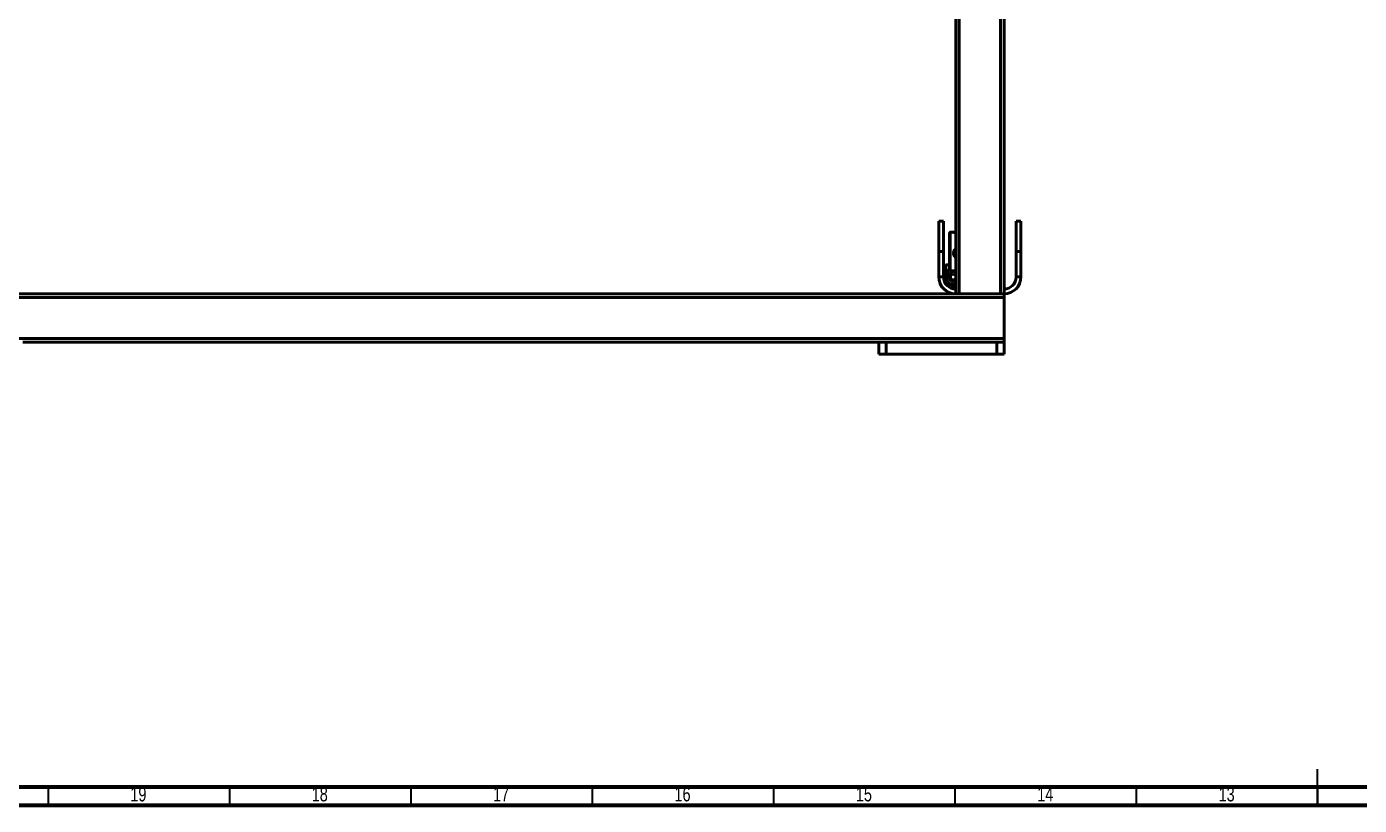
# Model space of a CAD drawing. Header units: millimetres. Extents: x -1615 to 4166, y 5 to 3174.
# Drawn here: x 243.6 to 611, y 1560.1 to 1774.9 of the extents above; entities that cross this region are included whole.
import ezdxf

# ---------------------------------------------------------------- set-up
doc = ezdxf.new("R2010")
doc.units = ezdxf.units.MM
doc.header["$LTSCALE"] = 0.25
doc.layers.get('0').update_dxf_attribs({"lineweight": 50})
doc.layers.add('Net dam', color=7, linetype='Continuous', lineweight=50)
doc.styles.add('SLDTEXTSTYLE1', font='TXT', dxfattribs={"width": 0.75})

msp = doc.modelspace()

# ---------------------------------------------------------------- linework, layer by layer
at = {"color": 7, "linetype": 'Continuous', "lineweight": 35}
for p, q in [((599.501, 1560.13), (599.501, 1570.132)), ((249.501, 1565.131), (249.501, 1560.131)), ((299.501, 1565.131), (299.501, 1560.131)), ((349.501, 1565.131), (349.501, 1560.131)), ((399.501, 1565.131), (399.501, 1560.131)), ((449.501, 1565.131), (449.501, 1560.131)), ((499.501, 1565.131), (499.501, 1560.131)), ((549.501, 1565.131), (549.501, 1560.131)), ((599.501, 1565.131), (599.501, 1560.131))]:
    msp.add_line(p, q, dxfattribs=at)
at = {"color": 7, "linetype": 'Continuous', "lineweight": 70}
for p, q in [((1179.001, 1565.131), (20.001, 1565.131)), ((1184.001, 1560.131), (15.001, 1560.131))]:
    msp.add_line(p, q, dxfattribs=at)
at = {"layer": 'Net dam'}
for p, q in [((499.725, 1945.901), (499.725, 1701.234)), ((500.725, 1945.901), (500.725, 1701.234)), ((512.058, 1945.901), (512.058, 1701.234)), ((513.058, 1916.901), (513.058, 1701.234)), ((496.391, 1721.285), (495.058, 1721.285)), ((495.058, 1712.951), (495.058, 1721.285)), ((496.391, 1712.951), (496.391, 1721.285)), ((517.725, 1721.285), (516.391, 1721.285)), ((516.391, 1712.951), (516.391, 1721.285)), ((517.725, 1712.951), (517.725, 1721.285)), ((498.225, 1718.285), (498.058, 1718.118)), ((498.058, 1718.118), (498.058, 1707.785)), ((499.222, 1718.285), (498.225, 1718.285)), ((498.225, 1718.285), (498.225, 1707.618)), ((499.552, 1718.287), (499.493, 1718.26)), ((499.539, 1718.285), (499.498, 1718.262)), ((495.058, 1712.951), (496.391, 1712.951)), ((495.058, 1705.901), (495.058, 1712.951)), ((496.391, 1705.901), (496.391, 1712.951)), ((499.535, 1712.139), (499.685, 1711.895)), ((517.725, 1712.951), (516.391, 1712.951)), ((516.391, 1712.951), (516.391, 1705.901)), ((517.725, 1712.951), (517.725, 1705.901)), ((496.991, 1709.234), (496.725, 1708.968)), ((496.725, 1704.448), (496.725, 1708.968)), ((496.991, 1709.234), (496.991, 1706.984)), ((498.058, 1709.234), (496.991, 1709.234)), ((499.685, 1711.895), (499.725, 1711.836)), ((495.058, 1705.901), (496.391, 1705.901)), ((496.991, 1704.818), (496.991, 1703.993)), ((497.798, 1706.629), (499.058, 1707.356)), ((497.798, 1705.174), (497.798, 1706.629)), ((499.058, 1704.446), (497.798, 1705.174)), ((498.058, 1707.785), (498.225, 1707.618)), ((498.225, 1707.618), (499.725, 1707.618)), ((499.058, 1706.756), (498.318, 1706.328)), ((498.318, 1706.328), (498.318, 1705.474)), ((498.318, 1705.474), (499.058, 1705.047)), ((499.058, 1707.356), (499.725, 1706.971)), ((499.725, 1706.371), (499.058, 1706.756)), ((499.058, 1705.047), (499.725, 1705.432)), ((499.725, 1704.831), (499.058, 1704.446)), ((517.725, 1705.901), (516.391, 1705.901)), ((499.725, 1701.234), (222.391, 1701.234)), ((498.418, 1702.835), (498.904, 1702.835)), ((498.904, 1702.835), (498.904, 1703.573)), ((498.904, 1702.835), (499.014, 1702.645)), ((499.058, 1702.635), (499.058, 1703.568)), ((499.058, 1701.282), (499.058, 1701.234)), ((499.093, 1702.628), (499.212, 1702.835)), ((499.212, 1702.835), (499.212, 1703.573)), ((499.212, 1702.835), (499.725, 1702.835)), ((500.725, 1701.234), (499.725, 1701.234)), ((503.858, 1701.234), (500.725, 1701.234)), ((503.991, 1701.234), (503.858, 1701.234)), ((504.125, 1701.234), (503.991, 1701.234)), ((504.191, 1701.234), (504.125, 1701.234)), ((504.325, 1701.234), (504.191, 1701.234)), ((508.458, 1701.234), (504.325, 1701.234)), ((508.591, 1701.234), (508.458, 1701.234)), ((508.658, 1701.234), (508.591, 1701.234)), ((508.791, 1701.234), (508.658, 1701.234)), ((508.925, 1701.234), (508.791, 1701.234)), ((512.058, 1701.234), (508.925, 1701.234)), ((513.058, 1701.234), (512.058, 1701.234)), ((513.058, 1701.234), (513.058, 1700.234)), ((513.058, 1700.234), (209.058, 1700.234)), ((513.058, 1700.234), (513.058, 1697.101)), ((513.058, 1697.101), (513.058, 1696.968)), ((513.058, 1696.968), (513.058, 1696.835)), ((513.058, 1696.835), (513.058, 1696.768)), ((513.058, 1696.768), (513.058, 1696.634)), ((513.058, 1696.634), (513.058, 1695.908)), ((513.058, 1695.908), (513.058, 1693.227)), ((513.058, 1693.227), (513.058, 1692.501)), ((513.058, 1692.501), (513.058, 1692.368)), ((513.058, 1692.368), (513.058, 1692.301)), ((513.058, 1692.301), (513.058, 1692.168)), ((513.058, 1692.168), (513.058, 1692.035)), ((513.058, 1692.035), (513.058, 1688.901)), ((513.058, 1688.901), (209.058, 1688.901)), ((479.555, 1687.901), (242.561, 1687.901)), ((478.555, 1684.568), (478.555, 1687.901)), ((479.555, 1687.901), (480.555, 1687.901)), ((480.555, 1687.901), (480.555, 1684.568)), ((480.555, 1687.901), (511.058, 1687.901)), ((511.058, 1684.568), (511.058, 1687.901)), ((511.058, 1687.901), (512.058, 1687.901)), ((513.058, 1687.901), (512.058, 1687.901)), ((513.058, 1688.901), (513.058, 1687.901)), ((513.058, 1687.901), (513.058, 1684.568)), ((480.555, 1684.568), (478.555, 1684.568)), ((480.555, 1684.568), (511.058, 1684.568)), ((513.058, 1684.568), (511.058, 1684.568))]:
    msp.add_line(p, q, dxfattribs=at)
at = {"layer": 'Net dam', "flags": 128}
msp.add_lwpolyline([(499.725, 1718.202), (499.606, 1718.22), (499.493, 1718.26)], dxfattribs=at)
at = {"layer": 'Net dam'}
for centre, radius, start, end in [((499.805, 1717.524), 0.804, 95.73208, 108.36482), ((500.55, 1712.439), 1.058, 141.22307, 196.47281), ((499.725, 1705.901), 4.667, 180, 270), ((499.725, 1705.901), 3.333, 180, 270), ((499.058, 1705.901), 2.333, 115.37693, 180), ((499.058, 1705.901), 2.333, 180, 286.60155), ((499.058, 1705.901), 2.067, 117.4053, 180), ((499.058, 1705.901), 2.067, 180, 288.81906), ((513.058, 1705.901), 3.333, 270, 0), ((513.058, 1705.901), 4.667, 270, 0)]:
    msp.add_arc(centre, radius, start, end, dxfattribs=at)
for points, knots in [([(499.501, 1718.264), (499.462, 1718.267), (499.305, 1718.282), (499.157, 1718.292), (499.128, 1718.27), (499.114, 1718.26)], [0, 0, 0, 0, 0.1498178, 0.5970373, 1, 1, 1, 1]), ([(499.114, 1718.26), (499.129, 1718.242), (499.16, 1718.204), (499.375, 1718.107), (499.61, 1718.047), (499.725, 1718.019)], [0, 0, 0, 0, 0.3324362, 0.6756292, 1, 1, 1, 1]), ([(499.493, 1718.26), (499.461, 1718.244), (499.413, 1718.22), (499.387, 1718.199), (499.379, 1718.193)], [0, 0, 0, 0, 0.6676061, 1, 1, 1, 1]), ([(499.725, 1713.618), (499.605, 1713.515), (499.362, 1713.306), (499.153, 1712.878), (499.126, 1712.578), (499.114, 1712.439)], [0, 0, 0, 0, 0.3445203, 0.6962855, 1, 1, 1, 1]), ([(499.114, 1712.439), (499.176, 1712.445), (499.247, 1712.452), (499.317, 1712.459), (499.325, 1712.46)], [0, 0, 0, 0, 0.883744, 1, 1, 1, 1]), ([(499.114, 1712.439), (499.129, 1712.283), (499.16, 1711.972), (499.381, 1711.564), (499.614, 1711.38), (499.725, 1711.293)], [0, 0, 0, 0, 0.3434409, 0.6864404, 1, 1, 1, 1]), ([(499.238, 1712.464), (499.234, 1712.43), (499.212, 1712.246), (499.327, 1711.92), (499.505, 1711.599), (499.677, 1711.479), (499.725, 1711.446)], [0, 0, 0, 0, 0.08806764, 0.46987488, 0.85172923, 1, 1, 1, 1]), ([(499.535, 1712.139), (499.506, 1712.254), (499.448, 1712.486), (499.518, 1712.844), (499.617, 1713.091), (499.717, 1713.182), (499.725, 1713.189)], [0, 0, 0, 0, 0.31718497, 0.63621349, 0.97171619, 1, 1, 1, 1])]:
    msp.add_open_spline(points, degree=3, knots=knots, dxfattribs=at)

# ---------------------------------------------------------------- texts
at = {"color": 7, "linetype": 'Continuous', "lineweight": 0, "char_height": 3.9687, "attachment_point": 2, "style": 'SLDTEXTSTYLE1'}
for s, insert in [('19', (274.421, 1565.191)), ('18', (324.421, 1565.191)), ('17', (374.421, 1565.191)), ('16', (424.421, 1565.191)), ('15', (474.421, 1565.191)), ('14', (524.421, 1565.191)), ('13', (574.421, 1565.191))]:
    msp.add_mtext(s, dxfattribs=dict(at, insert=insert))

doc.saveas('drawing.dxf')
